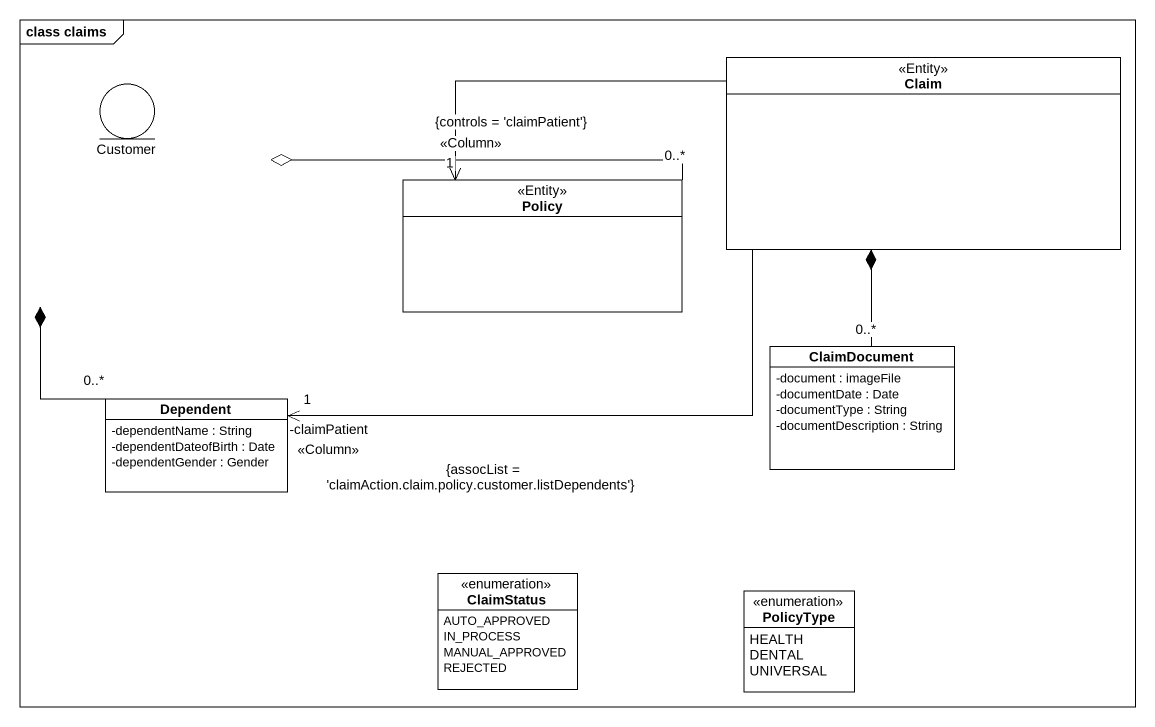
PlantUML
@startuml
mainframe class claims
allowmixing
hide circle
hide empty members
skinparam classAttributeIconSize 0
class Claim <<Entity>>
entity Customer
class Policy <<Entity>>
class ClaimDocument {
  -document : imageFile
  -documentDate : Date
  -documentType : String
  -documentDescription : String
}
class Dependent {
  -dependentName : String
  -dependentDateofBirth : Date
  -dependentGender : Gender
}
enum ClaimStatus {
  AUTO_APPROVED
  IN_PROCESS
  MANUAL_APPROVED
  REJECTED
}
enum PolicyType {
  HEALTH
  DENTAL
  UNIVERSAL
}
Claim -left-> "1\n<<Column>>\n{controls = 'claimPatient'}" Policy
Claim *-- "0..*" ClaimDocument
Claim -left-> "-claimPatient\n1\n<<Column>>\n{assocList = 'claimAction.claim.policy.customer.listDependents'}" Dependent
Customer o-right- "0..*" Policy
Customer *-- "0..*" Dependent
@enduml
